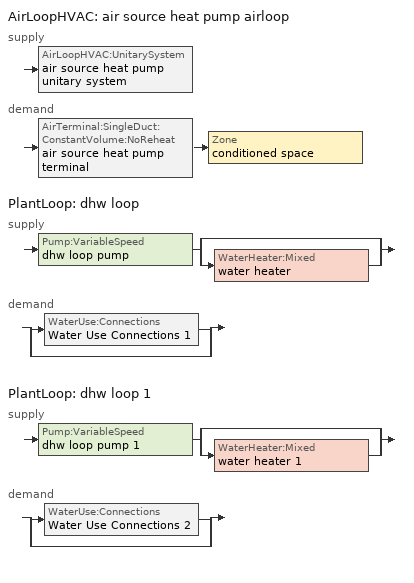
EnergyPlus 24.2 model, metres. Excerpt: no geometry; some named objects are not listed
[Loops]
AirLoopHVAC 'air source heat pump airloop'
 supply: AirLoopHVAC:UnitarySystem 'air source heat pump unitary system'
 demand: AirTerminal:SingleDuct:ConstantVolume:NoReheat 'air source heat pump terminal' > Zone 'conditioned space'
PlantLoop 'dhw loop'
 supply: Pump:VariableSpeed 'dhw loop pump' > split
  | bypass
  | WaterHeater:Mixed 'water heater'
 demand: split
  | WaterUse:Connections 'Water Use Connections 1'
  | bypass
PlantLoop 'dhw loop 1'
 supply: Pump:VariableSpeed 'dhw loop pump 1' > split
  | bypass
  | WaterHeater:Mixed 'water heater 1'
 demand: split
  | WaterUse:Connections 'Water Use Connections 2'
  | bypass
[ZoneControl:Thermostat]
conditioned space Thermostat: Zone or ZoneList=conditioned space; Control Type Schedule=conditioned space Thermostat Schedule; Control 1=conditioned space temperature setpoint; Temperature Difference Between Cutout And Setpoint {deltaC}=0
[ThermostatSetpoint:DualSetpoint]
conditioned space temperature setpoint: Heating Setpoint Temperature Schedule=heating setpoint; Cooling Setpoint Temperature Schedule=cooling setpoint
[AirLoopHVAC:UnitarySystem] Control Type=Load; Controlling Zone or Thermostat Location=conditioned space; Dehumidification Control Type=None; Availability Schedule=Always On Discrete; Fan Placement=BlowThrough; DX Heating Coil Sizing Ratio=1; Use DOAS DX Cooling Coil=No; Minimum Supply Air Temperature {C}=2; Latent Load Control=SensibleOnlyLoadControl; Heating Supply Air Flow Rate Method=SupplyAirFlowRate; No Load Supply Air Flow Rate Method=SupplyAirFlowRate; No Load Supply Air Flow Rate {m3/s}=0; No Load Supply Air Flow Rate Control Set To Low Speed=Yes; Ancillary On-Cycle Electric Power {W}=0; Ancillary Off-Cycle Electric Power {W}=0
Name | Supply Fan | Supply Air Fan Operating Mode Schedule | Heating Coil | Cooling Supply Air Flow Rate Method | Heating Supply Air Flow Rate {m3/s} | Maximum Supply Air Temperature {C} | Maximum Outdoor Dry-Bulb Temperature for Supplemental Heater Operation {C} | Cooling Coil | Supplemental Heating Coil | Cooling Supply Air Flow Rate {m3/s}
unit heater unitary system | unit heater supply fan | unit heater auto fan schedule | unit heater htg coil | None | 0.00141584 | 48.8889 | 21
air source heat pump unitary system | air source heat pump supply fan | air source heat pump auto fan schedule | air source heat pump htg coil | SupplyAirFlowRate | 0.572944 | 93.3333 | 4.44444 | air source heat pump clg coil | air source heat pump backup htg coil | 0.724439
[Fan:SystemModel] Availability Schedule=Always On Discrete; Speed Control Method=Discrete; Electric Power Minimum Flow Rate Fraction=0.2; Design Pressure Rise {Pa}=500; Motor Efficiency=1; Motor In Air Stream Fraction=1; Design Electric Power Consumption {W}=Autosize; Design Power Sizing Method=PowerPerFlow; Electric Power Per Unit Flow Rate Per Unit Pressure {W/((m3/s)-Pa)}=1.66667; Fan Total Efficiency=0.7; Motor Loss Radiative Fraction=0
Name | Design Maximum Air Flow Rate {m3/s} | Electric Power Per Unit Flow Rate {W/(m3/s)} | Number of Speeds | Speed Flow Fraction 1 | Speed Electric Power Fraction 1 | Speed Flow Fraction 2 | Speed Electric Power Fraction 2
unit heater supply fan | 0.00141584 | 1e-06 | 1 | 1 | 1
air source heat pump supply fan | 0.724439 | 1059.44 | 2 | 0.79088 | 0.49469 | 1 | 1
[Coil:Heating:Fuel]
unit heater htg coil: Availability Schedule=Always On Discrete; Fuel Type=Propane; Burner Efficiency=0.3; Nominal Capacity {W}=0.293071; On Cycle Parasitic Electric Load {W}=0; Off Cycle Parasitic Fuel Load {W}=0
[AirTerminal:SingleDuct:ConstantVolume:NoReheat]
air source heat pump terminal: Availability Schedule=Always On Discrete; Maximum Air Flow Rate {m3/s}=0.724439
[Zone equipment]
conditioned space: unit heater unitary system, air source heat pump terminal
[AirLoopHVAC]
air source heat pump airloop: Design Supply Air Flow Rate {m3/s}=0.724439; Design Return Air Flow Fraction of Supply Air Flow=1
[Sizing:System]
air source heat pump airloop: Type of Load to Size On=Sensible; Design Outdoor Air Flow Rate {m3/s}=Autosize; Central Heating Maximum System Air Flow Ratio=0.3; Preheat Design Temperature {C}=7; Preheat Design Humidity Ratio {kgWater/kgDryAir}=0.008; Precool Design Temperature {C}=12.8; Precool Design Humidity Ratio {kgWater/kgDryAir}=0.008; Central Cooling Design Supply Air Temperature {C}=12.8; Central Heating Design Supply Air Temperature {C}=16.7; Type of Zone Sum to Use=NonCoincident; 100% Outdoor Air in Cooling=Yes; 100% Outdoor Air in Heating=Yes; Central Cooling Design Supply Air Humidity Ratio {kgWater/kgDryAir}=0.0085; Central Heating Design Supply Air Humidity Ratio {kgWater/kgDryAir}=0.008; Cooling Supply Air Flow Rate Method=DesignDay; Cooling Supply Air Flow Rate {m3/s}=0; Cooling Supply Air Flow Rate Per Floor Area {m3/s-m2}=0.00996765; Cooling Fraction of Autosized Cooling Supply Air Flow Rate=1; Cooling Supply Air Flow Rate Per Unit Cooling Capacity {m3/s-W}=3.94755e-05; Heating Supply Air Flow Rate Method=DesignDay; Heating Supply Air Flow Rate {m3/s}=0; Heating Supply Air Flow Rate Per Floor Area {m3/s-m2}=0.00996765; Heating Fraction of Autosized Heating Supply Air Flow Rate=1; Heating Fraction of Autosized Cooling Supply Air Flow Rate=1; Heating Supply Air Flow Rate Per Unit Heating Capacity {m3/s-W}=3.15882e-05; System Outdoor Air Method=ZoneSum; Zone Maximum Outdoor Air Fraction=1; Cooling Design Capacity Method=CoolingDesignCapacity; Cooling Design Capacity {W}=Autosize; Cooling Design Capacity Per Floor Area {W/m2}=234.7; Fraction of Autosized Cooling Design Capacity=1; Heating Design Capacity Method=HeatingDesignCapacity; Heating Design Capacity {W}=Autosize; Heating Design Capacity Per Floor Area {W/m2}=157; Fraction of Autosized Heating Design Capacity=1; Central Cooling Capacity Control Method=OnOff; Occupant Diversity=Autosize
[AvailabilityManager:Scheduled]
air source heat pump airloop Availability Manager: Schedule=Always On Discrete
[Coil:Heating:DX:SingleSpeed]
air source heat pump htg coil: Availability Schedule=Always On Discrete; Gross Rated Heating Capacity {W}=13150; Gross Rated Heating COP {W/W}=2.959183; Rated Air Flow Rate {m3/s}=0.695853; Rated Supply Fan Power Per Volume Flow Rate 2017 {W/(m3/s)}=773.3; Rated Supply Fan Power Per Volume Flow Rate 2023 {W/(m3/s)}=934.4; Heating Capacity Function of Temperature Curve=Heat-CAP-fT1; Heating Capacity Function of Flow Fraction Curve=Heat-CAP-fFF1; Energy Input Ratio Function of Temperature Curve=Heat-EIR-fT1; Energy Input Ratio Function of Flow Fraction Curve=Heat-EIR-fFF1; Part Load Fraction Correlation Curve=Heat-PLF-fPLR1; Defrost Energy Input Ratio Function of Temperature Curve=Defrosteir; Minimum Outdoor Dry-Bulb Temperature for Compressor Operation {C}=-17.7778; Maximum Outdoor Dry-Bulb Temperature for Defrost Operation {C}=4.44444; Crankcase Heater Capacity {W}=50; Maximum Outdoor Dry-Bulb Temperature for Crankcase Heater Operation {C}=10; Defrost Strategy=ReverseCycle; Defrost Control=Timed; Defrost Time Period Fraction=0.166667; Resistive Defrost Heater Capacity {W}=2000
[Coil:Cooling:DX:SingleSpeed]
air source heat pump clg coil: Availability Schedule=Always On Discrete; Gross Rated Total Cooling Capacity {W}=13878.3; Gross Rated Sensible Heat Ratio=0.759906; Gross Rated Cooling COP {W/W}=3.7702; Rated Air Flow Rate {m3/s}=0.71415; Rated Evaporator Fan Power Per Volume Flow Rate 2017 {W/(m3/s)}=773.3; Rated Evaporator Fan Power Per Volume Flow Rate 2023 {W/(m3/s)}=934.4; Total Cooling Capacity Function of Temperature Curve=Cool-CAP-fT1; Total Cooling Capacity Function of Flow Fraction Curve=Cool-CAP-fFF1; Energy Input Ratio Function of Temperature Curve=Cool-EIR-fT1; Energy Input Ratio Function of Flow Fraction Curve=Cool-EIR-fFF1; Part Load Fraction Correlation Curve=Cool-PLF-fPLR1; Minimum Outdoor Dry-Bulb Temperature for Compressor Operation {C}=-25; Nominal Time for Condensate Removal to Begin {s}=1000; Ratio of Initial Moisture Evaporation Rate and Steady State Latent Capacity=1.5; Maximum Cycling Rate {cycles/hr}=3; Latent Capacity Time Constant {s}=45; Condenser Type=AirCooled; Evaporative Condenser Effectiveness=0.9; Evaporative Condenser Air Flow Rate {m3/s}=Autosize; Evaporative Condenser Pump Rated Power Consumption {W}=Autosize; Crankcase Heater Capacity {W}=50; Maximum Outdoor Dry-Bulb Temperature for Crankcase Heater Operation {C}=10; Basin Heater Capacity {W/K}=0; Basin Heater Setpoint Temperature {C}=2
[Coil:Heating:Electric]
air source heat pump backup htg coil: Availability Schedule=Always On Discrete; Efficiency=1; Nominal Capacity {W}=17500
[PlantLoop] Fluid Type=Water; Maximum Loop Temperature {C}=100; Minimum Loop Temperature {C}=0; Maximum Loop Flow Rate {m3/s}=0.01; Minimum Loop Flow Rate {m3/s}=0; Plant Loop Volume {m3}=0.003; Load Distribution Scheme=Optimal; Plant Loop Demand Calculation Scheme=SingleSetpoint; Common Pipe Simulation=None
Name | Plant Equipment Operation Scheme
dhw loop | dhw loop Operation Schemes
dhw loop 1 | dhw loop 1 Operation Schemes
[Sizing:Plant] Loop Type=Heating; Design Loop Exit Temperature {C}=56; Loop Design Temperature Difference {deltaC}=5.55556; Sizing Option=NonCoincident; Zone Timesteps in Averaging Window=1; Coincident Sizing Factor Mode=None
dhw loop; dhw loop 1
[Pump:VariableSpeed] Design Maximum Flow Rate {m3/s}=0.01; Design Pump Head {Pa}=1; Design Power Consumption {W}=0; Motor Efficiency=0.85; Fraction of Motor Inefficiencies to Fluid Stream=0; Coefficient 1 of the Part Load Performance Curve=0; Coefficient 2 of the Part Load Performance Curve=1; Coefficient 3 of the Part Load Performance Curve=0; Coefficient 4 of the Part Load Performance Curve=0; Design Minimum Flow Rate {m3/s}=0; Pump Control Type=Intermittent; Skin Loss Radiative Fraction=0.5; Design Power Sizing Method=PowerPerFlowPerPressure; Design Electric Power per Unit Flow Rate {W/(m3/s)}=348701.1; Design Shaft Power per Unit Flow Rate per Unit Head {W/((m3/s)-Pa)}=1.28205; Design Minimum Flow Rate Fraction=0
dhw loop pump; dhw loop pump 1
[WaterHeater:Mixed] Tank Volume {m3}=0.221447; Deadband Temperature Difference {deltaC}=2; Maximum Temperature Limit {C}=99; Heater Control Type=Cycle; Heater Maximum Capacity {W}=4500.11; Heater Minimum Capacity {W}=0; Heater Ignition Minimum Flow Rate {m3/s}=0; Heater Ignition Delay {s}=0; Heater Fuel Type=Electricity; Heater Thermal Efficiency=1; Off Cycle Parasitic Fuel Consumption Rate {W}=0; Off Cycle Parasitic Fuel Type=Electricity; Off Cycle Parasitic Heat Fraction to Tank=0; On Cycle Parasitic Fuel Consumption Rate {W}=0; On Cycle Parasitic Fuel Type=Electricity; On Cycle Parasitic Heat Fraction to Tank=0; Ambient Temperature Indicator=Zone; Ambient Temperature Zone=conditioned space; Off Cycle Loss Coefficient to Ambient Temperature {W/K}=1.75579; Off Cycle Loss Fraction to Zone=1; On Cycle Loss Coefficient to Ambient Temperature {W/K}=1.75579; On Cycle Loss Fraction to Zone=1; Use Side Effectiveness=1; Source Side Effectiveness=1; Use Side Design Flow Rate {m3/s}=Autosize; Source Side Design Flow Rate {m3/s}=Autosize; Indirect Water Heating Recovery Time {hr}=1.5; Source Side Flow Control Mode=IndirectHeatPrimarySetpoint
Name | Setpoint Temperature Schedule
water heater | water heater setpoint
water heater 1 | water heater setpoint 1
[WaterHeater:Sizing] Design Mode=PeakDraw; Time Storage Can Meet Peak Draw {hr}=0.538503; Time for Tank Recovery {hr}=0; Nominal Tank Volume for Autosizing Plant Connections {m3}=1
water heater; water heater 1
[SetpointManager:Scheduled] Control Variable=Temperature
Name | Schedule
Setpoint Manager Scheduled 1 | dhw temp
Setpoint Manager Scheduled 2 | dhw temp 1
[WaterUse:Connections] Drain Water Heat Exchanger Type=None; Drain Water Heat Exchanger Destination=Plant
Name | Water Use Equipment Name 1 | Water Use Equipment Name 2 | Water Use Equipment Name 3 | Water Use Equipment Name 4
Water Use Connections 1 | dhw fixtures | dhw distribution waste | clothes washer | dishwasher
Water Use Connections 2 | dhw fixtures 1 | dhw distribution waste 1 | clothes washer 1 | dishwasher 1
[WaterUse:Equipment]
Name | Peak Flow Rate {m3/s} | Flow Rate Fraction Schedule | Target Temperature Schedule
dhw fixtures | 3.34574e-06 | dhw fixtures schedule | mixed water temperature schedule
dhw distribution waste | 1.01429e-06 | dhw fixtures schedule | mixed water temperature schedule
clothes washer | 7.27439e-07 | clothes washer schedule
dishwasher | 2.18154e-07 | dishwasher schedule
dhw fixtures 1 | 1.11525e-06 | dhw fixtures schedule | mixed water temperature schedule
dhw distribution waste 1 | 3.38095e-07 | dhw fixtures schedule | mixed water temperature schedule
clothes washer 1 | 2.4248e-07 | clothes washer schedule
dishwasher 1 | 7.27179e-08 | dishwasher schedule
[PlantEquipmentOperationSchemes] Control Scheme Object Type 1=PlantEquipmentOperation:HeatingLoad; Control Scheme Schedule Name 1=Always On Discrete
Name | Control Scheme Name 1
dhw loop Operation Schemes | dhw loop Heating Operation Scheme
dhw loop 1 Operation Schemes | dhw loop 1 Heating Operation Scheme
[PlantEquipmentOperation:HeatingLoad] Load Range Lower Limit 1 {W}=0; Load Range Upper Limit 1 {W}=1000000000
Name | Range Equipment List Name 1
dhw loop Heating Operation Scheme | dhw loop Heating Equipment List
dhw loop 1 Heating Operation Scheme | dhw loop 1 Heating Equipment List
[PlantEquipmentList]
dhw loop Heating Equipment List: WaterHeater:Mixed, water heater
dhw loop 1 Heating Equipment List: WaterHeater:Mixed, water heater 1
[EnergyManagementSystem:GlobalVariable]
air_source_heat_pump_airloop_Fan_RTF
infil_program_Qfan
infil_program_Qinf
natural_vent_program_Qnv
natural_vent_program_Qwhf
[EnergyManagementSystem:InternalVariable]
air_source_heat_pump_airloop_max_sup_fan_mfr: Internal Data Index Key=air source heat pump supply fan; Internal Data Type=Fan Maximum Mass Flow Rate
[EnergyManagementSystem:Sensor]
Name | Output:Variable or Output:Meter Index Key | Output:Variable or Output:Meter
airflow_gain | infil flow | Infiltration Sensible Heat Gain Energy
airflow_gain_1 | natural vent flow | Infiltration Sensible Heat Gain Energy
airflow_gain_2 | whole house fan flow | Infiltration Sensible Heat Gain Energy
airflow_loss | infil flow | Infiltration Sensible Heat Loss Energy
airflow_loss_1 | natural vent flow | Infiltration Sensible Heat Loss Energy
airflow_loss_2 | whole house fan flow | Infiltration Sensible Heat Loss Energy
air_source_heat_pump_airloop_Fan_RTF_s | air source heat pump supply fan | Fan Runtime Fraction Speed 1
air_source_heat_pump_airloop_Fan_RTF_s_1 | air source heat pump supply fan | Fan Runtime Fraction Speed 2
air_source_heat_pump_backup_htg_coil_s | air source heat pump backup htg coil | Heating Coil Heating Energy
air_source_heat_pump_clg_coil_s | air source heat pump clg coil | Cooling Coil Total Cooling Energy
air_source_heat_pump_htg_coil_s | air source heat pump htg coil | Heating Coil Heating Energy
air_source_heat_pump_supply_fan_s | air source heat pump supply fan | Fan Electricity Energy
clg_load_cond |  | Cooling:EnergyTransfer:Zone:CONDITIONED SPACE
clg_sp_s; clg_sp_s_1 | cooling setpoint | Schedule Value
clothes_dryer_exhaust_0_sch_s | clothes dryer exhaust 0 schedule | Schedule Value
conditioned_space_clg_unmet_s | conditioned space | Zone Cooling Setpoint Not Met Time
conditioned_space_htg_unmet_s | conditioned space | Zone Heating Setpoint Not Met Time
cool_season | cooling season schedule | Schedule Value
dhw_loss | water heater | Water Heater Heat Loss Energy
dhw_loss_1 | water heater 1 | Water Heater Heat Loss Energy
dhw_rtf | water heater | Water Heater Runtime Fraction
dhw_rtf_1 | water heater 1 | Water Heater Runtime Fraction
fridge_tin_s; tin_s; tin_s_1 | conditioned space | Zone Mean Air Temperature
htg_load_cond |  | Heating:EnergyTransfer:Zone:CONDITIONED SPACE
htg_sp_s; htg_sp_s_1 | heating setpoint | Schedule Value
ig_ee_conv | clothes dryer | Electric Equipment Convective Heating Energy
ig_ee_conv_1 | clothes washer | Electric Equipment Convective Heating Energy
ig_ee_conv_2 | cooking range | Electric Equipment Convective Heating Energy
ig_ee_conv_3 | dishwasher | Electric Equipment Convective Heating Energy
ig_ee_conv_4 | fridge | Electric Equipment Convective Heating Energy
ig_ee_conv_5 | misc plug loads | Electric Equipment Convective Heating Energy
ig_ee_conv_6 | whole house fan | Electric Equipment Convective Heating Energy
ig_ee_rad | clothes dryer | Electric Equipment Radiant Heating Energy
ig_ee_rad_1 | clothes washer | Electric Equipment Radiant Heating Energy
ig_ee_rad_2 | cooking range | Electric Equipment Radiant Heating Energy
ig_ee_rad_3 | dishwasher | Electric Equipment Radiant Heating Energy
ig_ee_rad_4 | fridge | Electric Equipment Radiant Heating Energy
ig_ee_rad_5 | misc plug loads | Electric Equipment Radiant Heating Energy
ig_ee_rad_6 | whole house fan | Electric Equipment Radiant Heating Energy
ig_lgt_conv | interior lighting | Lights Convective Heating Energy
ig_lgt_rad | interior lighting | Lights Radiant Heating Energy
ig_lgt_vis | interior lighting | Lights Visible Radiation Heating Energy
ig_oe_conv | clothes dryer 1 | Other Equipment Convective Heating Energy
ig_oe_conv_1 | cooking range 1 | Other Equipment Convective Heating Energy
ig_oe_conv_2 | general water use latent | Other Equipment Convective Heating Energy
ig_oe_conv_3 | general water use sensible | Other Equipment Convective Heating Energy
ig_oe_conv_4 | water heater energy adjustment1 | Other Equipment Convective Heating Energy
ig_oe_conv_5 | water heater energy adjustment2 | Other Equipment Convective Heating Energy
ig_oe_rad | clothes dryer 1 | Other Equipment Radiant Heating Energy
ig_oe_rad_1 | cooking range 1 | Other Equipment Radiant Heating Energy
ig_oe_rad_2 | general water use latent | Other Equipment Radiant Heating Energy
ig_oe_rad_3 | general water use sensible | Other Equipment Radiant Heating Energy
ig_oe_rad_4 | water heater energy adjustment1 | Other Equipment Radiant Heating Energy
ig_oe_rad_5 | water heater energy adjustment2 | Other Equipment Radiant Heating Energy
ig_ppl_conv | occupants | People Convective Heating Energy
ig_ppl_rad | occupants | People Radiant Heating Energy
im_conv | furniture mass conditioned space 1 | Surface Inside Face Convection Heat Gain Energy
im_conv_1 | partition wall mass | Surface Inside Face Convection Heat Gain Energy
im_ig | furniture mass conditioned space 1 | Surface Inside Face Internal Gains Radiation Heat Gain Energy
im_ig_1 | partition wall mass | Surface Inside Face Internal Gains Radiation Heat Gain Energy
im_lgt | furniture mass conditioned space 1 | Surface Inside Face Lights Radiation Heat Gain Energy
im_lgt_1 | partition wall mass | Surface Inside Face Lights Radiation Heat Gain Energy
im_sol | furniture mass conditioned space 1 | Surface Inside Face Solar Radiation Heat Gain Energy
im_sol_1 | partition wall mass | Surface Inside Face Solar Radiation Heat Gain Energy
im_surf | furniture mass conditioned space 1 | Surface Inside Face Net Surface Thermal Radiation Heat Gain Energy
im_surf_1 | partition wall mass | Surface Inside Face Net Surface Thermal Radiation Heat Gain Energy
mech_vent_bath_fan_0_sch_s | mech vent bath fan 0 schedule | Schedule Value
mech_vent_bath_fan_1_sch_s | mech vent bath fan 1 schedule | Schedule Value
mv_conv | mech vent bath fan 0 | Electric Equipment Convective Heating Energy
mv_conv_1 | mech vent bath fan 1 | Electric Equipment Convective Heating Energy
mv_conv_2 | mech vent house fan | Electric Equipment Convective Heating Energy
mv_conv_3 | mech vent house fan cfis | Electric Equipment Convective Heating Energy
mv_conv_4 | mech vent house fan latent load | Other Equipment Convective Heating Energy
mv_conv_5 | mech vent house fan sensible load | Other Equipment Convective Heating Energy
mv_rad | mech vent bath fan 0 | Electric Equipment Radiant Heating Energy
mv_rad_1 | mech vent bath fan 1 | Electric Equipment Radiant Heating Energy
mv_rad_2 | mech vent house fan | Electric Equipment Radiant Heating Energy
mv_rad_3 | mech vent house fan cfis | Electric Equipment Radiant Heating Energy
mv_rad_4 | mech vent house fan latent load | Other Equipment Radiant Heating Energy
mv_rad_5 | mech vent house fan sensible load | Other Equipment Radiant Heating Energy
natural_vent_s | natural vent schedule | Schedule Value
out_pb_s |  | Site Outdoor Air Barometric Pressure
out_wt_s |  | Site Outdoor Air Humidity Ratio
site_vw_s |  | Site Wind Speed
ss_back_out | Window1 | Surface Window Shortwave from Zone Back Out Window Heat Transfer Rate
ss_back_out_1 | Window10 | Surface Window Shortwave from Zone Back Out Window Heat Transfer Rate
ss_back_out_10 | Window19 | Surface Window Shortwave from Zone Back Out Window Heat Transfer Rate
ss_back_out_11 | Window2 | Surface Window Shortwave from Zone Back Out Window Heat Transfer Rate
ss_back_out_12 | Window20 | Surface Window Shortwave from Zone Back Out Window Heat Transfer Rate
ss_back_out_13 | Window23 | Surface Window Shortwave from Zone Back Out Window Heat Transfer Rate
ss_back_out_14 | Window24 | Surface Window Shortwave from Zone Back Out Window Heat Transfer Rate
ss_back_out_15 | Window25 | Surface Window Shortwave from Zone Back Out Window Heat Transfer Rate
ss_back_out_16 | Window26 | Surface Window Shortwave from Zone Back Out Window Heat Transfer Rate
ss_back_out_17 | Window27 | Surface Window Shortwave from Zone Back Out Window Heat Transfer Rate
ss_back_out_18 | Window28 | Surface Window Shortwave from Zone Back Out Window Heat Transfer Rate
ss_back_out_19 | Window3 | Surface Window Shortwave from Zone Back Out Window Heat Transfer Rate
ss_back_out_2 | Window11 | Surface Window Shortwave from Zone Back Out Window Heat Transfer Rate
ss_back_out_20 | Window30 | Surface Window Shortwave from Zone Back Out Window Heat Transfer Rate
ss_back_out_21 | Window31 | Surface Window Shortwave from Zone Back Out Window Heat Transfer Rate
ss_back_out_22 | Window32 | Surface Window Shortwave from Zone Back Out Window Heat Transfer Rate
ss_back_out_23 | Window33 | Surface Window Shortwave from Zone Back Out Window Heat Transfer Rate
ss_back_out_24 | Window4 | Surface Window Shortwave from Zone Back Out Window Heat Transfer Rate
ss_back_out_25 | Window5 | Surface Window Shortwave from Zone Back Out Window Heat Transfer Rate
ss_back_out_26 | Window6 | Surface Window Shortwave from Zone Back Out Window Heat Transfer Rate
ss_back_out_27 | Window7 | Surface Window Shortwave from Zone Back Out Window Heat Transfer Rate
ss_back_out_28 | Window8 | Surface Window Shortwave from Zone Back Out Window Heat Transfer Rate
ss_back_out_29 | Window9 | Surface Window Shortwave from Zone Back Out Window Heat Transfer Rate
ss_back_out_3 | Window12 | Surface Window Shortwave from Zone Back Out Window Heat Transfer Rate
ss_back_out_4 | Window13 | Surface Window Shortwave from Zone Back Out Window Heat Transfer Rate
ss_back_out_5 | Window14 | Surface Window Shortwave from Zone Back Out Window Heat Transfer Rate
ss_back_out_6 | Window15 | Surface Window Shortwave from Zone Back Out Window Heat Transfer Rate
ss_back_out_7 | Window16 | Surface Window Shortwave from Zone Back Out Window Heat Transfer Rate
ss_back_out_8 | Window17 | Surface Window Shortwave from Zone Back Out Window Heat Transfer Rate
ss_back_out_9 | Window18 | Surface Window Shortwave from Zone Back Out Window Heat Transfer Rate
ss_conv | Door1 | Surface Inside Face Convection Heat Gain Energy
ss_conv_1 | Door2 | Surface Inside Face Convection Heat Gain Energy
ss_conv_10 | Window15 | Surface Inside Face Convection Heat Gain Energy
ss_conv_11 | Window16 | Surface Inside Face Convection Heat Gain Energy
ss_conv_12 | Window17 | Surface Inside Face Convection Heat Gain Energy
ss_conv_13 | Window18 | Surface Inside Face Convection Heat Gain Energy
ss_conv_14 | Window19 | Surface Inside Face Convection Heat Gain Energy
ss_conv_15 | Window2 | Surface Inside Face Convection Heat Gain Energy
ss_conv_16 | Window20 | Surface Inside Face Convection Heat Gain Energy
ss_conv_17 | Window23 | Surface Inside Face Convection Heat Gain Energy
ss_conv_18 | Window24 | Surface Inside Face Convection Heat Gain Energy
ss_conv_19 | Window25 | Surface Inside Face Convection Heat Gain Energy
ss_conv_2 | Door3 | Surface Inside Face Convection Heat Gain Energy
ss_conv_20 | Window26 | Surface Inside Face Convection Heat Gain Energy
ss_conv_21 | Window27 | Surface Inside Face Convection Heat Gain Energy
ss_conv_22 | Window28 | Surface Inside Face Convection Heat Gain Energy
ss_conv_23 | Window3 | Surface Inside Face Convection Heat Gain Energy
ss_conv_24 | Window30 | Surface Inside Face Convection Heat Gain Energy
ss_conv_25 | Window31 | Surface Inside Face Convection Heat Gain Energy
ss_conv_26 | Window32 | Surface Inside Face Convection Heat Gain Energy
ss_conv_27 | Window33 | Surface Inside Face Convection Heat Gain Energy
ss_conv_28 | Window4 | Surface Inside Face Convection Heat Gain Energy
ss_conv_29 | Window5 | Surface Inside Face Convection Heat Gain Energy
ss_conv_3 | Door4 | Surface Inside Face Convection Heat Gain Energy
ss_conv_30 | Window6 | Surface Inside Face Convection Heat Gain Energy
ss_conv_31 | Window7 | Surface Inside Face Convection Heat Gain Energy
ss_conv_32 | Window8 | Surface Inside Face Convection Heat Gain Energy
ss_conv_33 | Window9 | Surface Inside Face Convection Heat Gain Energy
ss_conv_4 | Window1 | Surface Inside Face Convection Heat Gain Energy
ss_conv_5 | Window10 | Surface Inside Face Convection Heat Gain Energy
ss_conv_6 | Window11 | Surface Inside Face Convection Heat Gain Energy
ss_conv_7 | Window12 | Surface Inside Face Convection Heat Gain Energy
ss_conv_8 | Window13 | Surface Inside Face Convection Heat Gain Energy
ss_conv_9 | Window14 | Surface Inside Face Convection Heat Gain Energy
ss_ig | Door1 | Surface Inside Face Internal Gains Radiation Heat Gain Energy
ss_ig_1 | Door2 | Surface Inside Face Internal Gains Radiation Heat Gain Energy
ss_ig_10 | Window15 | Surface Inside Face Internal Gains Radiation Heat Gain Energy
ss_ig_11 | Window16 | Surface Inside Face Internal Gains Radiation Heat Gain Energy
ss_ig_12 | Window17 | Surface Inside Face Internal Gains Radiation Heat Gain Energy
ss_ig_13 | Window18 | Surface Inside Face Internal Gains Radiation Heat Gain Energy
ss_ig_14 | Window19 | Surface Inside Face Internal Gains Radiation Heat Gain Energy
ss_ig_15 | Window2 | Surface Inside Face Internal Gains Radiation Heat Gain Energy
ss_ig_16 | Window20 | Surface Inside Face Internal Gains Radiation Heat Gain Energy
ss_ig_17 | Window23 | Surface Inside Face Internal Gains Radiation Heat Gain Energy
ss_ig_18 | Window24 | Surface Inside Face Internal Gains Radiation Heat Gain Energy
ss_ig_19 | Window25 | Surface Inside Face Internal Gains Radiation Heat Gain Energy
ss_ig_2 | Door3 | Surface Inside Face Internal Gains Radiation Heat Gain Energy
ss_ig_20 | Window26 | Surface Inside Face Internal Gains Radiation Heat Gain Energy
ss_ig_21 | Window27 | Surface Inside Face Internal Gains Radiation Heat Gain Energy
ss_ig_22 | Window28 | Surface Inside Face Internal Gains Radiation Heat Gain Energy
ss_ig_23 | Window3 | Surface Inside Face Internal Gains Radiation Heat Gain Energy
ss_ig_24 | Window30 | Surface Inside Face Internal Gains Radiation Heat Gain Energy
ss_ig_25 | Window31 | Surface Inside Face Internal Gains Radiation Heat Gain Energy
ss_ig_26 | Window32 | Surface Inside Face Internal Gains Radiation Heat Gain Energy
ss_ig_27 | Window33 | Surface Inside Face Internal Gains Radiation Heat Gain Energy
ss_ig_28 | Window4 | Surface Inside Face Internal Gains Radiation Heat Gain Energy
ss_ig_29 | Window5 | Surface Inside Face Internal Gains Radiation Heat Gain Energy
ss_ig_3 | Door4 | Surface Inside Face Internal Gains Radiation Heat Gain Energy
ss_ig_30 | Window6 | Surface Inside Face Internal Gains Radiation Heat Gain Energy
ss_ig_31 | Window7 | Surface Inside Face Internal Gains Radiation Heat Gain Energy
ss_ig_32 | Window8 | Surface Inside Face Internal Gains Radiation Heat Gain Energy
ss_ig_33 | Window9 | Surface Inside Face Internal Gains Radiation Heat Gain Energy
ss_ig_4 | Window1 | Surface Inside Face Internal Gains Radiation Heat Gain Energy
ss_ig_5 | Window10 | Surface Inside Face Internal Gains Radiation Heat Gain Energy
ss_ig_6 | Window11 | Surface Inside Face Internal Gains Radiation Heat Gain Energy
ss_ig_7 | Window12 | Surface Inside Face Internal Gains Radiation Heat Gain Energy
ss_ig_8 | Window13 | Surface Inside Face Internal Gains Radiation Heat Gain Energy
ss_ig_9 | Window14 | Surface Inside Face Internal Gains Radiation Heat Gain Energy
ss_lgt | Door1 | Surface Inside Face Lights Radiation Heat Gain Energy
ss_lgt_1 | Door2 | Surface Inside Face Lights Radiation Heat Gain Energy
ss_lgt_2 | Door3 | Surface Inside Face Lights Radiation Heat Gain Energy
ss_lgt_3 | Door4 | Surface Inside Face Lights Radiation Heat Gain Energy
ss_sol | Door1 | Surface Inside Face Solar Radiation Heat Gain Energy
ss_sol_1 | Door2 | Surface Inside Face Solar Radiation Heat Gain Energy
ss_sol_2 | Door3 | Surface Inside Face Solar Radiation Heat Gain Energy
ss_sol_3 | Door4 | Surface Inside Face Solar Radiation Heat Gain Energy
ss_surf | Door1 | Surface Inside Face Net Surface Thermal Radiation Heat Gain Energy
ss_surf_1 | Door2 | Surface Inside Face Net Surface Thermal Radiation Heat Gain Energy
ss_surf_10 | Window15 | Surface Inside Face Net Surface Thermal Radiation Heat Gain Energy
ss_surf_11 | Window16 | Surface Inside Face Net Surface Thermal Radiation Heat Gain Energy
ss_surf_12 | Window17 | Surface Inside Face Net Surface Thermal Radiation Heat Gain Energy
ss_surf_13 | Window18 | Surface Inside Face Net Surface Thermal Radiation Heat Gain Energy
ss_surf_14 | Window19 | Surface Inside Face Net Surface Thermal Radiation Heat Gain Energy
ss_surf_15 | Window2 | Surface Inside Face Net Surface Thermal Radiation Heat Gain Energy
ss_surf_16 | Window20 | Surface Inside Face Net Surface Thermal Radiation Heat Gain Energy
ss_surf_17 | Window23 | Surface Inside Face Net Surface Thermal Radiation Heat Gain Energy
ss_surf_18 | Window24 | Surface Inside Face Net Surface Thermal Radiation Heat Gain Energy
ss_surf_19 | Window25 | Surface Inside Face Net Surface Thermal Radiation Heat Gain Energy
ss_surf_2 | Door3 | Surface Inside Face Net Surface Thermal Radiation Heat Gain Energy
ss_surf_20 | Window26 | Surface Inside Face Net Surface Thermal Radiation Heat Gain Energy
ss_surf_21 | Window27 | Surface Inside Face Net Surface Thermal Radiation Heat Gain Energy
ss_surf_22 | Window28 | Surface Inside Face Net Surface Thermal Radiation Heat Gain Energy
ss_surf_23 | Window3 | Surface Inside Face Net Surface Thermal Radiation Heat Gain Energy
ss_surf_24 | Window30 | Surface Inside Face Net Surface Thermal Radiation Heat Gain Energy
ss_surf_25 | Window31 | Surface Inside Face Net Surface Thermal Radiation Heat Gain Energy
ss_surf_26 | Window32 | Surface Inside Face Net Surface Thermal Radiation Heat Gain Energy
ss_surf_27 | Window33 | Surface Inside Face Net Surface Thermal Radiation Heat Gain Energy
ss_surf_28 | Window4 | Surface Inside Face Net Surface Thermal Radiation Heat Gain Energy
ss_surf_29 | Window5 | Surface Inside Face Net Surface Thermal Radiation Heat Gain Energy
ss_surf_3 | Door4 | Surface Inside Face Net Surface Thermal Radiation Heat Gain Energy
ss_surf_30 | Window6 | Surface Inside Face Net Surface Thermal Radiation Heat Gain Energy
ss_surf_31 | Window7 | Surface Inside Face Net Surface Thermal Radiation Heat Gain Energy
ss_surf_32 | Window8 | Surface Inside Face Net Surface Thermal Radiation Heat Gain Energy
ss_surf_33 | Window9 | Surface Inside Face Net Surface Thermal Radiation Heat Gain Energy
ss_surf_4 | Window1 | Surface Inside Face Net Surface Thermal Radiation Heat Gain Energy
ss_surf_5 | Window10 | Surface Inside Face Net Surface Thermal Radiation Heat Gain Energy
ss_surf_6 | Window11 | Surface Inside Face Net Surface Thermal Radiation Heat Gain Energy
ss_surf_7 | Window12 | Surface Inside Face Net Surface Thermal Radiation Heat Gain Energy
ss_surf_8 | Window13 | Surface Inside Face Net Surface Thermal Radiation Heat Gain Energy
ss_surf_9 | Window14 | Surface Inside Face Net Surface Thermal Radiation Heat Gain Energy
ss_trans_in | Window1 | Surface Window Transmitted Solar Radiation Rate
ss_trans_in_1 | Window10 | Surface Window Transmitted Solar Radiation Rate
ss_trans_in_10 | Window19 | Surface Window Transmitted Solar Radiation Rate
ss_trans_in_11 | Window2 | Surface Window Transmitted Solar Radiation Rate
ss_trans_in_12 | Window20 | Surface Window Transmitted Solar Radiation Rate
ss_trans_in_13 | Window23 | Surface Window Transmitted Solar Radiation Rate
ss_trans_in_14 | Window24 | Surface Window Transmitted Solar Radiation Rate
ss_trans_in_15 | Window25 | Surface Window Transmitted Solar Radiation Rate
ss_trans_in_16 | Window26 | Surface Window Transmitted Solar Radiation Rate
ss_trans_in_17 | Window27 | Surface Window Transmitted Solar Radiation Rate
ss_trans_in_18 | Window28 | Surface Window Transmitted Solar Radiation Rate
ss_trans_in_19 | Window3 | Surface Window Transmitted Solar Radiation Rate
ss_trans_in_2 | Window11 | Surface Window Transmitted Solar Radiation Rate
ss_trans_in_20 | Window30 | Surface Window Transmitted Solar Radiation Rate
ss_trans_in_21 | Window31 | Surface Window Transmitted Solar Radiation Rate
ss_trans_in_22 | Window32 | Surface Window Transmitted Solar Radiation Rate
ss_trans_in_23 | Window33 | Surface Window Transmitted Solar Radiation Rate
ss_trans_in_24 | Window4 | Surface Window Transmitted Solar Radiation Rate
ss_trans_in_25 | Window5 | Surface Window Transmitted Solar Radiation Rate
ss_trans_in_26 | Window6 | Surface Window Transmitted Solar Radiation Rate
ss_trans_in_27 | Window7 | Surface Window Transmitted Solar Radiation Rate
ss_trans_in_28 | Window8 | Surface Window Transmitted Solar Radiation Rate
ss_trans_in_29 | Window9 | Surface Window Transmitted Solar Radiation Rate
ss_trans_in_3 | Window12 | Surface Window Transmitted Solar Radiation Rate
ss_trans_in_4 | Window13 | Surface Window Transmitted Solar Radiation Rate
ss_trans_in_5 | Window14 | Surface Window Transmitted Solar Radiation Rate
ss_trans_in_6 | Window15 | Surface Window Transmitted Solar Radiation Rate
ss_trans_in_7 | Window16 | Surface Window Transmitted Solar Radiation Rate
ss_trans_in_8 | Window17 | Surface Window Transmitted Solar Radiation Rate
ss_trans_in_9 | Window18 | Surface Window Transmitted Solar Radiation Rate
ss_trans_out | Window1 | Surface Inside Face Initial Transmitted Diffuse Transmitted Out Window Solar Radiation Rate
ss_trans_out_1 | Window10 | Surface Inside Face Initial Transmitted Diffuse Transmitted Out Window Solar Radiation Rate
ss_trans_out_10 | Window19 | Surface Inside Face Initial Transmitted Diffuse Transmitted Out Window Solar Radiation Rate
ss_trans_out_11 | Window2 | Surface Inside Face Initial Transmitted Diffuse Transmitted Out Window Solar Radiation Rate
ss_trans_out_12 | Window20 | Surface Inside Face Initial Transmitted Diffuse Transmitted Out Window Solar Radiation Rate
ss_trans_out_13 | Window23 | Surface Inside Face Initial Transmitted Diffuse Transmitted Out Window Solar Radiation Rate
ss_trans_out_14 | Window24 | Surface Inside Face Initial Transmitted Diffuse Transmitted Out Window Solar Radiation Rate
ss_trans_out_15 | Window25 | Surface Inside Face Initial Transmitted Diffuse Transmitted Out Window Solar Radiation Rate
ss_trans_out_16 | Window26 | Surface Inside Face Initial Transmitted Diffuse Transmitted Out Window Solar Radiation Rate
ss_trans_out_17 | Window27 | Surface Inside Face Initial Transmitted Diffuse Transmitted Out Window Solar Radiation Rate
ss_trans_out_18 | Window28 | Surface Inside Face Initial Transmitted Diffuse Transmitted Out Window Solar Radiation Rate
ss_trans_out_19 | Window3 | Surface Inside Face Initial Transmitted Diffuse Transmitted Out Window Solar Radiation Rate
ss_trans_out_2 | Window11 | Surface Inside Face Initial Transmitted Diffuse Transmitted Out Window Solar Radiation Rate
ss_trans_out_20 | Window30 | Surface Inside Face Initial Transmitted Diffuse Transmitted Out Window Solar Radiation Rate
ss_trans_out_21 | Window31 | Surface Inside Face Initial Transmitted Diffuse Transmitted Out Window Solar Radiation Rate
ss_trans_out_22 | Window32 | Surface Inside Face Initial Transmitted Diffuse Transmitted Out Window Solar Radiation Rate
ss_trans_out_23 | Window33 | Surface Inside Face Initial Transmitted Diffuse Transmitted Out Window Solar Radiation Rate
ss_trans_out_24 | Window4 | Surface Inside Face Initial Transmitted Diffuse Transmitted Out Window Solar Radiation Rate
ss_trans_out_25 | Window5 | Surface Inside Face Initial Transmitted Diffuse Transmitted Out Window Solar Radiation Rate
ss_trans_out_26 | Window6 | Surface Inside Face Initial Transmitted Diffuse Transmitted Out Window Solar Radiation Rate
ss_trans_out_27 | Window7 | Surface Inside Face Initial Transmitted Diffuse Transmitted Out Window Solar Radiation Rate
ss_trans_out_28 | Window8 | Surface Inside Face Initial Transmitted Diffuse Transmitted Out Window Solar Radiation Rate
ss_trans_out_29 | Window9 | Surface Inside Face Initial Transmitted Diffuse Transmitted Out Window Solar Radiation Rate
ss_trans_out_3 | Window12 | Surface Inside Face Initial Transmitted Diffuse Transmitted Out Window Solar Radiation Rate
ss_trans_out_4 | Window13 | Surface Inside Face Initial Transmitted Diffuse Transmitted Out Window Solar Radiation Rate
ss_trans_out_5 | Window14 | Surface Inside Face Initial Transmitted Diffuse Transmitted Out Window Solar Radiation Rate
ss_trans_out_6 | Window15 | Surface Inside Face Initial Transmitted Diffuse Transmitted Out Window Solar Radiation Rate
ss_trans_out_7 | Window16 | Surface Inside Face Initial Transmitted Diffuse Transmitted Out Window Solar Radiation Rate
ss_trans_out_8 | Window17 | Surface Inside Face Initial Transmitted Diffuse Transmitted Out Window Solar Radiation Rate
ss_trans_out_9 | Window18 | Surface Inside Face Initial Transmitted Diffuse Transmitted Out Window Solar Radiation Rate
s_conv | Floor1 | Surface Inside Face Convection Heat Gain Energy
s_conv_1 | Floor2 | Surface Inside Face Convection Heat Gain Energy
s_conv_10 | RimJoist1:45 | Surface Inside Face Convection Heat Gain Energy
s_conv_11 | RimJoist2:135 | Surface Inside Face Convection Heat Gain Energy
s_conv_12 | RimJoist2:225 | Surface Inside Face Convection Heat Gain Energy
s_conv_13 | RimJoist2:315 | Surface Inside Face Convection Heat Gain Energy
s_conv_14 | RimJoist2:45 | Surface Inside Face Convection Heat Gain Energy
s_conv_15 | RimJoist3:135 | Surface Inside Face Convection Heat Gain Energy
s_conv_16 | RimJoist3:225 | Surface Inside Face Convection Heat Gain Energy
s_conv_17 | RimJoist3:315 | Surface Inside Face Convection Heat Gain Energy
s_conv_18 | RimJoist3:45 | Surface Inside Face Convection Heat Gain Energy
s_conv_19 | RimJoist4:135 | Surface Inside Face Convection Heat Gain Energy
s_conv_2 | Floor3 | Surface Inside Face Convection Heat Gain Energy
s_conv_20 | RimJoist4:225 | Surface Inside Face Convection Heat Gain Energy
s_conv_21 | RimJoist4:315 | Surface Inside Face Convection Heat Gain Energy
s_conv_22 | RimJoist4:45 | Surface Inside Face Convection Heat Gain Energy
s_conv_23 | RimJoist5:135 | Surface Inside Face Convection Heat Gain Energy
s_conv_24 | RimJoist5:225 | Surface Inside Face Convection Heat Gain Energy
s_conv_25 | RimJoist5:315 | Surface Inside Face Convection Heat Gain Energy
s_conv_26 | RimJoist5:45 | Surface Inside Face Convection Heat Gain Energy
s_conv_27 | RimJoist6:135 | Surface Inside Face Convection Heat Gain Energy
s_conv_28 | RimJoist6:225 | Surface Inside Face Convection Heat Gain Energy
s_conv_29 | RimJoist6:315 | Surface Inside Face Convection Heat Gain Energy
s_conv_3 | Floor4 | Surface Inside Face Convection Heat Gain Energy
s_conv_30 | RimJoist6:45 | Surface Inside Face Convection Heat Gain Energy
s_conv_31 | Slab1 | Surface Inside Face Convection Heat Gain Energy
s_conv_32 | Slab2 | Surface Inside Face Convection Heat Gain Energy
s_conv_33 | Wall10:135 | Surface Inside Face Convection Heat Gain Energy
s_conv_34 | Wall10:225 | Surface Inside Face Convection Heat Gain Energy
s_conv_35 | Wall10:315 | Surface Inside Face Convection Heat Gain Energy
s_conv_36 | Wall10:45 | Surface Inside Face Convection Heat Gain Energy
s_conv_37 | Wall1:135 | Surface Inside Face Convection Heat Gain Energy
s_conv_38 | Wall1:225 | Surface Inside Face Convection Heat Gain Energy
s_conv_39 | Wall1:315 | Surface Inside Face Convection Heat Gain Energy
s_conv_4 | FoundationWall1 | Surface Inside Face Convection Heat Gain Energy
s_conv_40 | Wall1:45 | Surface Inside Face Convection Heat Gain Energy
s_conv_41 | Wall2:135 | Surface Inside Face Convection Heat Gain Energy
s_conv_42 | Wall2:225 | Surface Inside Face Convection Heat Gain Energy
s_conv_43 | Wall2:315 | Surface Inside Face Convection Heat Gain Energy
s_conv_44 | Wall2:45 | Surface Inside Face Convection Heat Gain Energy
s_conv_45 | Wall3:135 | Surface Inside Face Convection Heat Gain Energy
s_conv_46 | Wall3:225 | Surface Inside Face Convection Heat Gain Energy
s_conv_47 | Wall3:315 | Surface Inside Face Convection Heat Gain Energy
s_conv_48 | Wall3:45 | Surface Inside Face Convection Heat Gain Energy
s_conv_49 | Wall4:135 | Surface Inside Face Convection Heat Gain Energy
s_conv_5 | inferred conditioned ceiling | Surface Inside Face Convection Heat Gain Energy
s_conv_50 | Wall4:225 | Surface Inside Face Convection Heat Gain Energy
s_conv_51 | Wall4:315 | Surface Inside Face Convection Heat Gain Energy
s_conv_52 | Wall4:45 | Surface Inside Face Convection Heat Gain Energy
s_conv_53 | Wall5:135 | Surface Inside Face Convection Heat Gain Energy
s_conv_54 | Wall5:225 | Surface Inside Face Convection Heat Gain Energy
s_conv_55 | Wall5:315 | Surface Inside Face Convection Heat Gain Energy
s_conv_56 | Wall5:45 | Surface Inside Face Convection Heat Gain Energy
s_conv_57 | Wall6:135 | Surface Inside Face Convection Heat Gain Energy
s_conv_58 | Wall6:225 | Surface Inside Face Convection Heat Gain Energy
s_conv_59 | Wall6:315 | Surface Inside Face Convection Heat Gain Energy
s_conv_6 | inferred conditioned floor | Surface Inside Face Convection Heat Gain Energy
s_conv_60 | Wall6:45 | Surface Inside Face Convection Heat Gain Energy
s_conv_61 | Wall7:135 | Surface Inside Face Convection Heat Gain Energy
s_conv_62 | Wall7:225 | Surface Inside Face Convection Heat Gain Energy
s_conv_63 | Wall7:315 | Surface Inside Face Convection Heat Gain Energy
s_conv_64 | Wall7:45 | Surface Inside Face Convection Heat Gain Energy
s_conv_65 | Wall8:135 | Surface Inside Face Convection Heat Gain Energy
s_conv_66 | Wall8:225 | Surface Inside Face Convection Heat Gain Energy
s_conv_67 | Wall8:315 | Surface Inside Face Convection Heat Gain Energy
s_conv_68 | Wall8:45 | Surface Inside Face Convection Heat Gain Energy
s_conv_7 | RimJoist1:135 | Surface Inside Face Convection Heat Gain Energy
s_conv_8 | RimJoist1:225 | Surface Inside Face Convection Heat Gain Energy
s_conv_9 | RimJoist1:315 | Surface Inside Face Convection Heat Gain Energy
s_ig | Floor1 | Surface Inside Face Internal Gains Radiation Heat Gain Energy
s_ig_1 | Floor2 | Surface Inside Face Internal Gains Radiation Heat Gain Energy
s_ig_10 | RimJoist1:45 | Surface Inside Face Internal Gains Radiation Heat Gain Energy
s_ig_11 | RimJoist2:135 | Surface Inside Face Internal Gains Radiation Heat Gain Energy
s_ig_12 | RimJoist2:225 | Surface Inside Face Internal Gains Radiation Heat Gain Energy
s_ig_13 | RimJoist2:315 | Surface Inside Face Internal Gains Radiation Heat Gain Energy
s_ig_14 | RimJoist2:45 | Surface Inside Face Internal Gains Radiation Heat Gain Energy
s_ig_15 | RimJoist3:135 | Surface Inside Face Internal Gains Radiation Heat Gain Energy
s_ig_16 | RimJoist3:225 | Surface Inside Face Internal Gains Radiation Heat Gain Energy
s_ig_17 | RimJoist3:315 | Surface Inside Face Internal Gains Radiation Heat Gain Energy
s_ig_18 | RimJoist3:45 | Surface Inside Face Internal Gains Radiation Heat Gain Energy
s_ig_19 | RimJoist4:135 | Surface Inside Face Internal Gains Radiation Heat Gain Energy
s_ig_2 | Floor3 | Surface Inside Face Internal Gains Radiation Heat Gain Energy
s_ig_20 | RimJoist4:225 | Surface Inside Face Internal Gains Radiation Heat Gain Energy
s_ig_21 | RimJoist4:315 | Surface Inside Face Internal Gains Radiation Heat Gain Energy
s_ig_22 | RimJoist4:45 | Surface Inside Face Internal Gains Radiation Heat Gain Energy
s_ig_23 | RimJoist5:135 | Surface Inside Face Internal Gains Radiation Heat Gain Energy
s_ig_24 | RimJoist5:225 | Surface Inside Face Internal Gains Radiation Heat Gain Energy
s_ig_25 | RimJoist5:315 | Surface Inside Face Internal Gains Radiation Heat Gain Energy
s_ig_26 | RimJoist5:45 | Surface Inside Face Internal Gains Radiation Heat Gain Energy
s_ig_27 | RimJoist6:135 | Surface Inside Face Internal Gains Radiation Heat Gain Energy
s_ig_28 | RimJoist6:225 | Surface Inside Face Internal Gains Radiation Heat Gain Energy
s_ig_29 | RimJoist6:315 | Surface Inside Face Internal Gains Radiation Heat Gain Energy
s_ig_3 | Floor4 | Surface Inside Face Internal Gains Radiation Heat Gain Energy
s_ig_30 | RimJoist6:45 | Surface Inside Face Internal Gains Radiation Heat Gain Energy
s_ig_31 | Slab1 | Surface Inside Face Internal Gains Radiation Heat Gain Energy
s_ig_32 | Slab2 | Surface Inside Face Internal Gains Radiation Heat Gain Energy
s_ig_33 | Wall10:135 | Surface Inside Face Internal Gains Radiation Heat Gain Energy
s_ig_34 | Wall10:225 | Surface Inside Face Internal Gains Radiation Heat Gain Energy
s_ig_35 | Wall10:315 | Surface Inside Face Internal Gains Radiation Heat Gain Energy
s_ig_36 | Wall10:45 | Surface Inside Face Internal Gains Radiation Heat Gain Energy
s_ig_37 | Wall1:135 | Surface Inside Face Internal Gains Radiation Heat Gain Energy
s_ig_38 | Wall1:225 | Surface Inside Face Internal Gains Radiation Heat Gain Energy
s_ig_39 | Wall1:315 | Surface Inside Face Internal Gains Radiation Heat Gain Energy
s_ig_4 | FoundationWall1 | Surface Inside Face Internal Gains Radiation Heat Gain Energy
s_ig_40 | Wall1:45 | Surface Inside Face Internal Gains Radiation Heat Gain Energy
s_ig_41 | Wall2:135 | Surface Inside Face Internal Gains Radiation Heat Gain Energy
s_ig_42 | Wall2:225 | Surface Inside Face Internal Gains Radiation Heat Gain Energy
s_ig_43 | Wall2:315 | Surface Inside Face Internal Gains Radiation Heat Gain Energy
s_ig_44 | Wall2:45 | Surface Inside Face Internal Gains Radiation Heat Gain Energy
s_ig_45 | Wall3:135 | Surface Inside Face Internal Gains Radiation Heat Gain Energy
s_ig_46 | Wall3:225 | Surface Inside Face Internal Gains Radiation Heat Gain Energy
s_ig_47 | Wall3:315 | Surface Inside Face Internal Gains Radiation Heat Gain Energy
s_ig_48 | Wall3:45 | Surface Inside Face Internal Gains Radiation Heat Gain Energy
s_ig_49 | Wall4:135 | Surface Inside Face Internal Gains Radiation Heat Gain Energy
s_ig_5 | inferred conditioned ceiling | Surface Inside Face Internal Gains Radiation Heat Gain Energy
s_ig_50 | Wall4:225 | Surface Inside Face Internal Gains Radiation Heat Gain Energy
s_ig_51 | Wall4:315 | Surface Inside Face Internal Gains Radiation Heat Gain Energy
s_ig_52 | Wall4:45 | Surface Inside Face Internal Gains Radiation Heat Gain Energy
s_ig_53 | Wall5:135 | Surface Inside Face Internal Gains Radiation Heat Gain Energy
s_ig_54 | Wall5:225 | Surface Inside Face Internal Gains Radiation Heat Gain Energy
s_ig_55 | Wall5:315 | Surface Inside Face Internal Gains Radiation Heat Gain Energy
s_ig_56 | Wall5:45 | Surface Inside Face Internal Gains Radiation Heat Gain Energy
s_ig_57 | Wall6:135 | Surface Inside Face Internal Gains Radiation Heat Gain Energy
s_ig_58 | Wall6:225 | Surface Inside Face Internal Gains Radiation Heat Gain Energy
s_ig_59 | Wall6:315 | Surface Inside Face Internal Gains Radiation Heat Gain Energy
s_ig_6 | inferred conditioned floor | Surface Inside Face Internal Gains Radiation Heat Gain Energy
s_ig_60 | Wall6:45 | Surface Inside Face Internal Gains Radiation Heat Gain Energy
s_ig_61 | Wall7:135 | Surface Inside Face Internal Gains Radiation Heat Gain Energy
s_ig_62 | Wall7:225 | Surface Inside Face Internal Gains Radiation Heat Gain Energy
s_ig_63 | Wall7:315 | Surface Inside Face Internal Gains Radiation Heat Gain Energy
s_ig_64 | Wall7:45 | Surface Inside Face Internal Gains Radiation Heat Gain Energy
s_ig_65 | Wall8:135 | Surface Inside Face Internal Gains Radiation Heat Gain Energy
s_ig_66 | Wall8:225 | Surface Inside Face Internal Gains Radiation Heat Gain Energy
s_ig_67 | Wall8:315 | Surface Inside Face Internal Gains Radiation Heat Gain Energy
s_ig_68 | Wall8:45 | Surface Inside Face Internal Gains Radiation Heat Gain Energy
s_ig_7 | RimJoist1:135 | Surface Inside Face Internal Gains Radiation Heat Gain Energy
s_ig_8 | RimJoist1:225 | Surface Inside Face Internal Gains Radiation Heat Gain Energy
s_ig_9 | RimJoist1:315 | Surface Inside Face Internal Gains Radiation Heat Gain Energy
s_lgt | Floor1 | Surface Inside Face Lights Radiation Heat Gain Energy
s_lgt_1 | Floor2 | Surface Inside Face Lights Radiation Heat Gain Energy
s_lgt_10 | RimJoist1:45 | Surface Inside Face Lights Radiation Heat Gain Energy
s_lgt_11 | RimJoist2:135 | Surface Inside Face Lights Radiation Heat Gain Energy
s_lgt_12 | RimJoist2:225 | Surface Inside Face Lights Radiation Heat Gain Energy
s_lgt_13 | RimJoist2:315 | Surface Inside Face Lights Radiation Heat Gain Energy
s_lgt_14 | RimJoist2:45 | Surface Inside Face Lights Radiation Heat Gain Energy
s_lgt_15 | RimJoist3:135 | Surface Inside Face Lights Radiation Heat Gain Energy
s_lgt_16 | RimJoist3:225 | Surface Inside Face Lights Radiation Heat Gain Energy
s_lgt_17 | RimJoist3:315 | Surface Inside Face Lights Radiation Heat Gain Energy
s_lgt_18 | RimJoist3:45 | Surface Inside Face Lights Radiation Heat Gain Energy
s_lgt_19 | RimJoist4:135 | Surface Inside Face Lights Radiation Heat Gain Energy
s_lgt_2 | Floor3 | Surface Inside Face Lights Radiation Heat Gain Energy
s_lgt_20 | RimJoist4:225 | Surface Inside Face Lights Radiation Heat Gain Energy
s_lgt_21 | RimJoist4:315 | Surface Inside Face Lights Radiation Heat Gain Energy
s_lgt_22 | RimJoist4:45 | Surface Inside Face Lights Radiation Heat Gain Energy
s_lgt_23 | RimJoist5:135 | Surface Inside Face Lights Radiation Heat Gain Energy
s_lgt_24 | RimJoist5:225 | Surface Inside Face Lights Radiation Heat Gain Energy
s_lgt_25 | RimJoist5:315 | Surface Inside Face Lights Radiation Heat Gain Energy
s_lgt_26 | RimJoist5:45 | Surface Inside Face Lights Radiation Heat Gain Energy
s_lgt_27 | RimJoist6:135 | Surface Inside Face Lights Radiation Heat Gain Energy
s_lgt_28 | RimJoist6:225 | Surface Inside Face Lights Radiation Heat Gain Energy
s_lgt_29 | RimJoist6:315 | Surface Inside Face Lights Radiation Heat Gain Energy
s_lgt_3 | Floor4 | Surface Inside Face Lights Radiation Heat Gain Energy
s_lgt_30 | RimJoist6:45 | Surface Inside Face Lights Radiation Heat Gain Energy
s_lgt_31 | Slab1 | Surface Inside Face Lights Radiation Heat Gain Energy
s_lgt_32 | Slab2 | Surface Inside Face Lights Radiation Heat Gain Energy
s_lgt_33 | Wall10:135 | Surface Inside Face Lights Radiation Heat Gain Energy
s_lgt_34 | Wall10:225 | Surface Inside Face Lights Radiation Heat Gain Energy
s_lgt_35 | Wall10:315 | Surface Inside Face Lights Radiation Heat Gain Energy
s_lgt_36 | Wall10:45 | Surface Inside Face Lights Radiation Heat Gain Energy
s_lgt_37 | Wall1:135 | Surface Inside Face Lights Radiation Heat Gain Energy
s_lgt_38 | Wall1:225 | Surface Inside Face Lights Radiation Heat Gain Energy
s_lgt_39 | Wall1:315 | Surface Inside Face Lights Radiation Heat Gain Energy
s_lgt_4 | FoundationWall1 | Surface Inside Face Lights Radiation Heat Gain Energy
s_lgt_40 | Wall1:45 | Surface Inside Face Lights Radiation Heat Gain Energy
s_lgt_41 | Wall2:135 | Surface Inside Face Lights Radiation Heat Gain Energy
s_lgt_42 | Wall2:225 | Surface Inside Face Lights Radiation Heat Gain Energy
s_lgt_43 | Wall2:315 | Surface Inside Face Lights Radiation Heat Gain Energy
s_lgt_44 | Wall2:45 | Surface Inside Face Lights Radiation Heat Gain Energy
s_lgt_45 | Wall3:135 | Surface Inside Face Lights Radiation Heat Gain Energy
s_lgt_46 | Wall3:225 | Surface Inside Face Lights Radiation Heat Gain Energy
s_lgt_47 | Wall3:315 | Surface Inside Face Lights Radiation Heat Gain Energy
s_lgt_48 | Wall3:45 | Surface Inside Face Lights Radiation Heat Gain Energy
s_lgt_49 | Wall4:135 | Surface Inside Face Lights Radiation Heat Gain Energy
s_lgt_5 | inferred conditioned ceiling | Surface Inside Face Lights Radiation Heat Gain Energy
s_lgt_50 | Wall4:225 | Surface Inside Face Lights Radiation Heat Gain Energy
s_lgt_51 | Wall4:315 | Surface Inside Face Lights Radiation Heat Gain Energy
s_lgt_52 | Wall4:45 | Surface Inside Face Lights Radiation Heat Gain Energy
s_lgt_53 | Wall5:135 | Surface Inside Face Lights Radiation Heat Gain Energy
s_lgt_54 | Wall5:225 | Surface Inside Face Lights Radiation Heat Gain Energy
s_lgt_55 | Wall5:315 | Surface Inside Face Lights Radiation Heat Gain Energy
s_lgt_56 | Wall5:45 | Surface Inside Face Lights Radiation Heat Gain Energy
s_lgt_57 | Wall6:135 | Surface Inside Face Lights Radiation Heat Gain Energy
s_lgt_58 | Wall6:225 | Surface Inside Face Lights Radiation Heat Gain Energy
s_lgt_59 | Wall6:315 | Surface Inside Face Lights Radiation Heat Gain Energy
s_lgt_6 | inferred conditioned floor | Surface Inside Face Lights Radiation Heat Gain Energy
tout_s | conditioned space | Zone Outdoor Air Drybulb Temperature
unit_heater_htg_coil_s | unit heater htg coil | Heating Coil Heating Energy
unit_heater_supply_fan_s | unit heater supply fan | Fan Electricity Energy
water_heater_1_energy | water heater 1 | Water Heater Electricity Rate
water_heater_1_off_cycle_parasitic | water heater 1 | Water Heater Off Cycle Parasitic Electricity Rate
water_heater_1_on_cycle_parasitic | water heater 1 | Water Heater On Cycle Parasitic Electricity Rate
water_heater_energy | water heater | Water Heater Electricity Rate
water_heater_off_cycle_parasitic | water heater | Water Heater Off Cycle Parasitic Electricity Rate
water_heater_on_cycle_parasitic | water heater | Water Heater On Cycle Parasitic Electricity Rate
win_s | conditioned space | Zone Air Humidity Ratio
[Schedule:Constant]
Name | Hourly Value
Always On Discrete | 1
unit heater auto fan schedule; air source heat pump auto fan schedule | 0
dhw temp; dhw temp 1; water heater setpoint; water heater setpoint 1 | 56
mixed water temperature schedule | 40.5556
[Schedule:Day:Interval]
clothes washer schedule day: No, 01:00, 0.104651, 02:00, 0.0813953, 04:00, 0.0465116, 05:00, 0.0813953, 06:00, 0.127907, 07:00, 0.255814, 08:00, 0.569767, 09:00, 0.848837, 10:00, 1, 11:00, 0.976744, 12:00, 0.872093, 13:00, 0.77907, 14:00, 0.697674, 15:00, 0.569767, 16:00, 0.593023, 17:00, 0.581395, 21:00, 0.569767, 22:00, 0.546512, 23:00, 0.372093, 24:00, 0.197674
clothes washer schedule default day; dishwasher schedule default day; heating setpoint default day; cooling setpoint default day; dhw fixtures schedule default day: No, 24:00, 0
dishwasher schedule day: No, 01:00, 0.135135, 02:00, 0.0630631, 03:00, 0.045045, 05:00, 0.027027, 06:00, 0.0900901, 07:00, 0.18018, 08:00, 0.279279, 09:00, 0.522523, 10:00, 0.585586, 11:00, 0.504505, 12:00, 0.432432, 13:00, 0.378378, 14:00, 0.414414, 15:00, 0.324324, 17:00, 0.342342, 18:00, 0.441441, 19:00, 0.783784, 20:00, 1, 21:00, 0.810811, 22:00, 0.603604, 23:00, 0.396396, 24:00, 0.279279
heating setpoint day: No, 07:00, 18, 23:00, 21, 24:00, 18
cooling setpoint day: No, 24:00, 25
dhw fixtures schedule day: No, 01:00, 0.139535, 02:00, 0.0697674, 03:00, 0.0465116, 04:00, 0.0581395, 05:00, 0.116279, 06:00, 0.395349, 07:00, 0.906977, 08:00, 1, 09:00, 0.930233, 10:00, 0.77907, 11:00, 0.651163, 12:00, 0.546512, 13:00, 0.465116, 14:00, 0.406977, 15:00, 0.383721, 16:00, 0.360465, 17:00, 0.44186, 18:00, 0.593023, 20:00, 0.697674, 21:00, 0.639535, 22:00, 0.55814, 23:00, 0.44186, 24:00, 0.302326
[Schedule:Week:Daily]
clothes washer schedule Week Rule - Jan1-Dec31: clothes washer schedule day, clothes washer schedule day, clothes washer schedule day, clothes washer schedule day, clothes washer schedule day, clothes washer schedule day, clothes washer schedule day, clothes washer schedule default day, clothes washer schedule default day, clothes washer schedule default day, clothes washer schedule default day, clothes washer schedule default day
dishwasher schedule Week Rule - Jan1-Dec31: dishwasher schedule day, dishwasher schedule day, dishwasher schedule day, dishwasher schedule day, dishwasher schedule day, dishwasher schedule day, dishwasher schedule day, dishwasher schedule default day, dishwasher schedule default day, dishwasher schedule default day, dishwasher schedule default day, dishwasher schedule default day
heating setpoint Week Rule - Jan1-Dec31: heating setpoint day, heating setpoint day, heating setpoint day, heating setpoint day, heating setpoint day, heating setpoint day, heating setpoint day, heating setpoint default day, heating setpoint default day, heating setpoint default day, heating setpoint default day, heating setpoint default day
cooling setpoint Week Rule - Jan1-Dec31: cooling setpoint day, cooling setpoint day, cooling setpoint day, cooling setpoint day, cooling setpoint day, cooling setpoint day, cooling setpoint day, cooling setpoint default day, cooling setpoint default day, cooling setpoint default day, cooling setpoint default day, cooling setpoint default day
dhw fixtures schedule Week Rule - Jan1-Dec31: dhw fixtures schedule day, dhw fixtures schedule day, dhw fixtures schedule day, dhw fixtures schedule day, dhw fixtures schedule day, dhw fixtures schedule day, dhw fixtures schedule day, dhw fixtures schedule default day, dhw fixtures schedule default day, dhw fixtures schedule default day, dhw fixtures schedule default day, dhw fixtures schedule default day
[Schedule:Year]
clothes washer schedule: clothes washer schedule Week Rule - Jan1-Dec31, 1, 1, 12, 31
dishwasher schedule: dishwasher schedule Week Rule - Jan1-Dec31, 1, 1, 12, 31
heating setpoint: heating setpoint Week Rule - Jan1-Dec31, 1, 1, 12, 31
cooling setpoint: cooling setpoint Week Rule - Jan1-Dec31, 1, 1, 12, 31
dhw fixtures schedule: dhw fixtures schedule Week Rule - Jan1-Dec31, 1, 1, 12, 31
[Schedule:Compact]
conditioned space Thermostat Schedule: Through: 12/31, For: AllDays, Until: 24:00, 4
[Curve:Biquadratic] Minimum Value of x {BasedOnField A2}=-100; Maximum Value of x {BasedOnField A2}=100; Minimum Value of y {BasedOnField A3}=-100; Maximum Value of y {BasedOnField A3}=100
Name | Coefficient1 Constant | Coefficient2 x | Coefficient3 x**2 | Coefficient4 y | Coefficient5 y**2 | Coefficient6 x*y
Heat-CAP-fT1 | 0.892282 | -0.00414615 | 0 | 0.0261819 | 0 | 0
Heat-EIR-fT1 | 0.716518 | 0.0102759 | 0.000460734 | -0.00648037 | 0.000456354 | -0.00069764
Defrosteir | 0.1528 | 0 | 0 | 0 | 0 | 0
Cool-CAP-fT1 | 1.55736 | -0.0744482 | 0.0030986 | 0.00145958 | -4.1148e-05 | -0.000426714
Cool-EIR-fT1 | -0.350448 | 0.11681 | -0.00339951 | -0.00122609 | 0.000600809 | -0.000466884
[Curve:Quadratic] Minimum Value of x {BasedOnField A2}=0
Name | Coefficient1 Constant | Coefficient2 x | Coefficient3 x**2 | Maximum Value of x {BasedOnField A2} | Minimum Curve Output {BasedOnField A3} | Maximum Curve Output {BasedOnField A3}
Heat-CAP-fFF1 | 0.694045 | 0.474208 | -0.168253 | 2 | 0 | 2
Heat-EIR-fFF1 | 2.18542 | -1.94283 | 0.757409 | 2 | 0 | 2
Heat-PLF-fPLR1 | 0.89 | 0.11 | 0 | 1 | 0.7 | 1
Cool-CAP-fFF1 | 0.718664 | 0.417974 | -0.136638 | 2 | 0 | 2
Cool-EIR-fFF1 | 1.14349 | -0.13944 | -0.00404779 | 2 | 0 | 2
Cool-PLF-fPLR1 | 0.93 | 0.07 | 0 | 1 | 0.7 | 1
